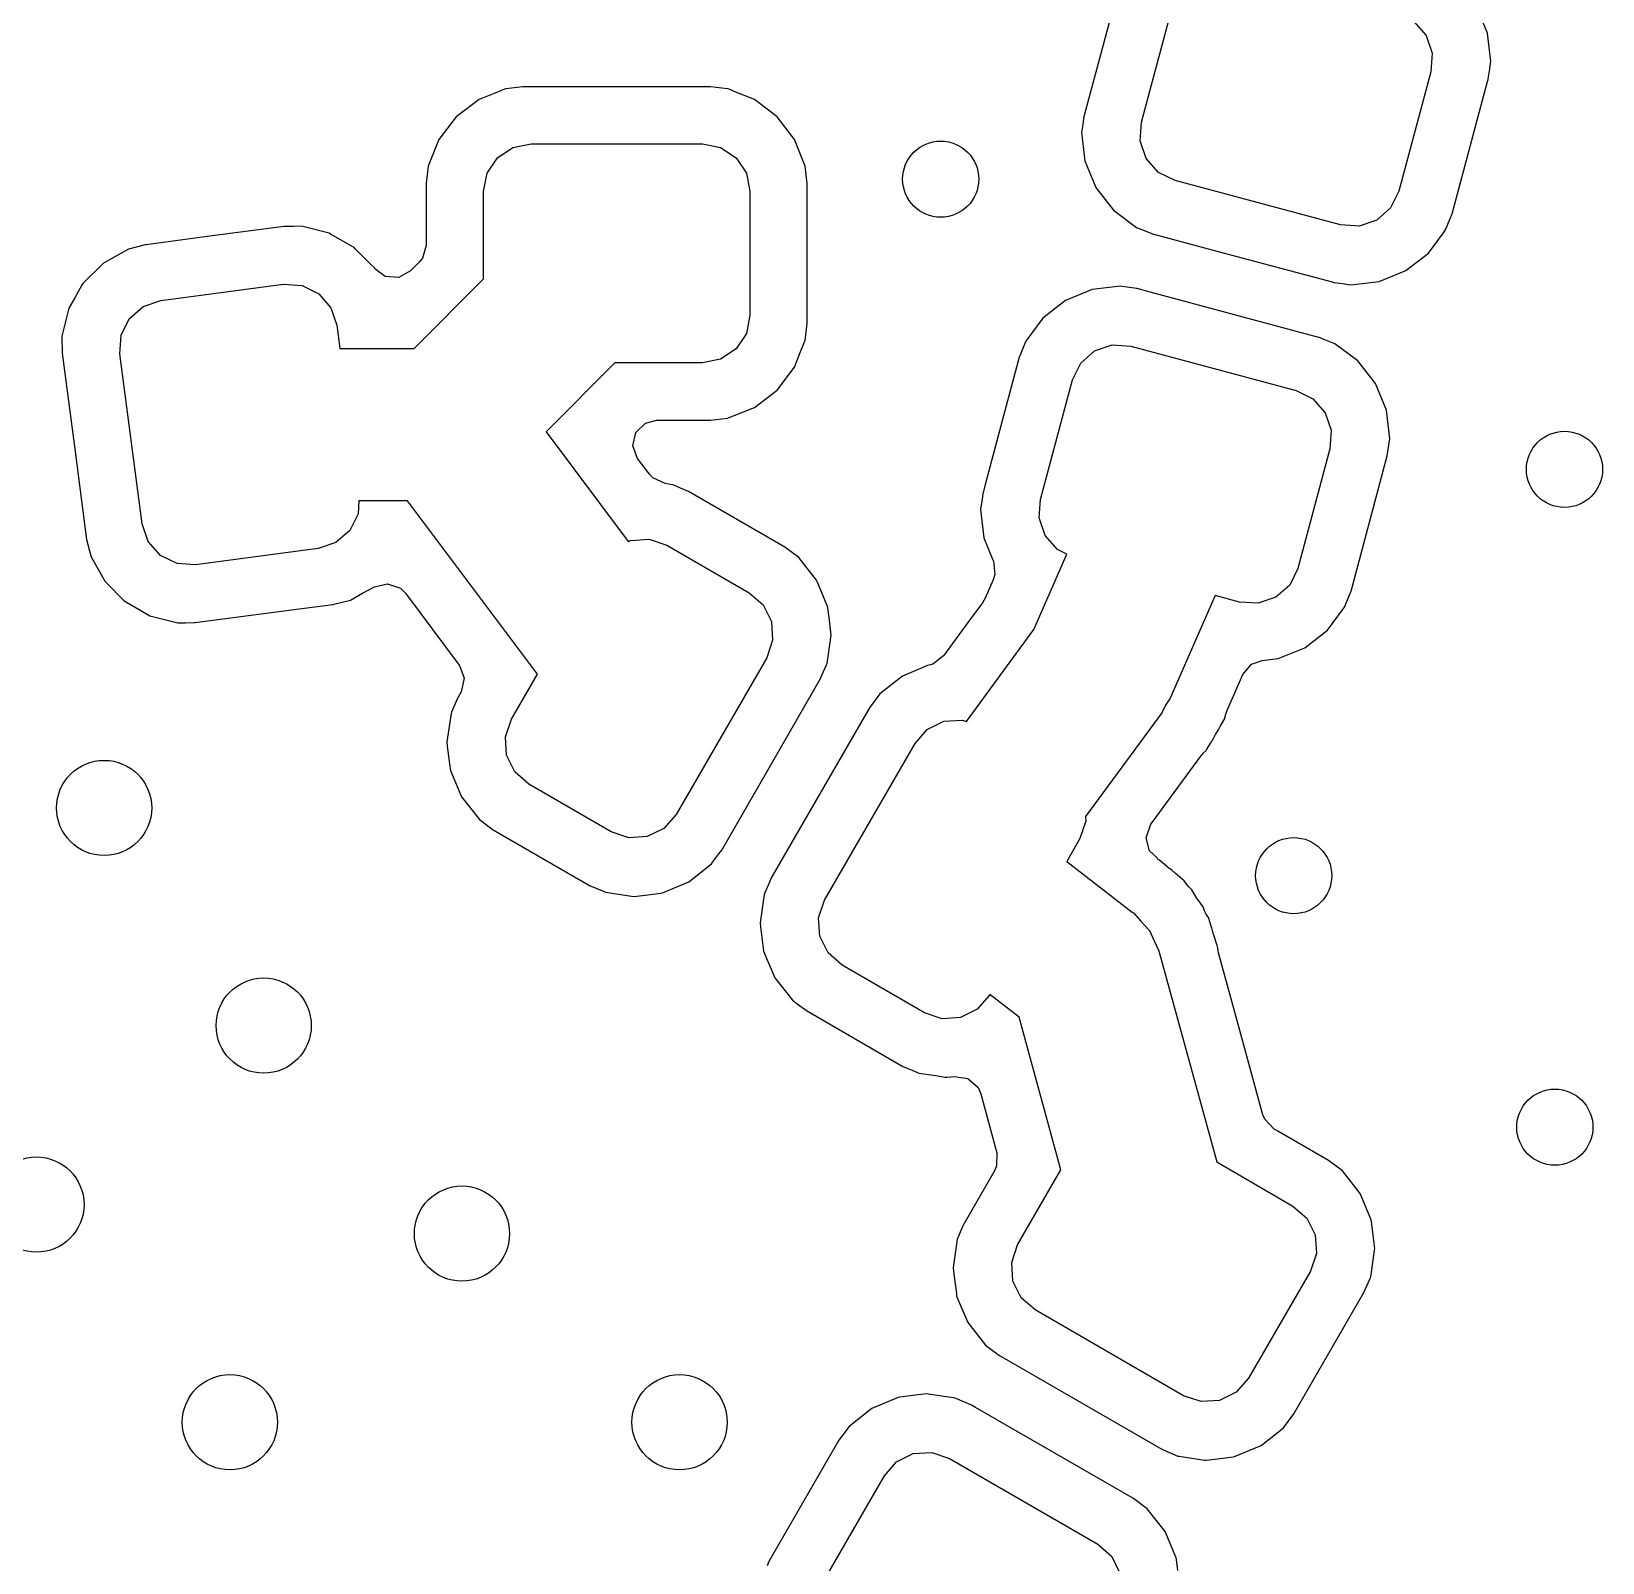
# Model space of a CAD drawing. Extents: x 4.14 to 7.68, y -5.31 to -1.77.
# Drawn here: x 5.882 to 6.2069, y -3.187 to -2.8705 of the extents above; entities that cross this region are included whole.
import ezdxf

# ---------------------------------------------------------------- set-up
doc = ezdxf.new("R2010")
doc.units = 0
doc.header["$MEASUREMENT"] = 0
doc.layers.add('BLACK', color=7, linetype='CONTINUOUS')

msp = doc.modelspace()

# ---------------------------------------------------------------- linework, layer by layer
at = {"layer": 'BLACK', "linetype": 'CONTINUOUS'}
for p, q in [((6.10714, -2.85984), (6.09965, -2.88781)), ((6.11151, -2.88925), (6.11814, -2.86453)), ((6.18306, -2.87081), (6.18082, -2.86531)), ((6.16786, -2.86844), (6.17039, -2.87133)), ((6.17039, -2.87133), (6.17163, -2.87496)), ((6.18374, -2.8767), (6.18306, -2.87081)), ((6.17163, -2.87496), (6.17138, -2.87879)), ((6.18324, -2.88023), (6.18353, -2.87819)), ((6.18353, -2.87819), (6.1837, -2.87702)), ((6.1837, -2.87702), (6.18374, -2.8767)), ((5.9836, -2.88189), (5.98007, -2.88231)), ((6.0224, -2.88189), (5.9836, -2.88189)), ((6.02593, -2.88231), (6.0224, -2.88189)), ((6.17138, -2.87879), (6.16475, -2.90351)), ((6.17574, -2.9082), (6.18309, -2.88081)), ((6.18309, -2.88081), (6.1832, -2.88037)), ((6.1832, -2.88037), (6.18324, -2.88023)), ((6.1832, -2.88037), (6.1832, -2.88037)), ((5.97454, -2.8845), (5.96981, -2.88809)), ((5.9787, -2.88285), (5.97454, -2.8845)), ((5.97977, -2.88243), (5.9787, -2.88285)), ((5.98007, -2.88231), (5.97977, -2.88243)), ((5.97977, -2.88243), (5.97977, -2.88243)), ((6.02623, -2.88243), (6.02593, -2.88231)), ((6.0273, -2.88285), (6.02623, -2.88243)), ((6.02623, -2.88243), (6.02623, -2.88243)), ((6.03146, -2.8845), (6.0273, -2.88285)), ((6.03619, -2.88809), (6.03146, -2.8845)), ((5.96981, -2.88809), (5.96622, -2.89282)), ((6.03865, -2.89134), (6.03619, -2.88809)), ((6.09963, -2.88796), (6.09938, -2.88969)), ((6.09965, -2.88781), (6.09963, -2.88796)), ((6.09963, -2.88796), (6.09963, -2.88796)), ((6.03978, -2.89282), (6.03865, -2.89134)), ((6.09938, -2.88969), (6.09915, -2.89134)), ((6.09915, -2.89134), (6.09983, -2.89724)), ((6.11126, -2.89308), (6.11151, -2.88925)), ((5.96622, -2.89282), (5.96404, -2.89834)), ((5.97832, -2.8966), (5.98152, -2.89447)), ((5.98152, -2.89447), (5.98528, -2.89372)), ((5.98528, -2.89372), (6.02072, -2.89372)), ((6.02072, -2.89372), (6.02448, -2.89447)), ((6.02448, -2.89447), (6.02768, -2.8966)), ((6.04196, -2.89834), (6.03978, -2.89282)), ((6.1125, -2.89672), (6.11126, -2.89308)), ((5.97619, -2.89979), (5.97832, -2.8966)), ((6.02768, -2.8966), (6.02981, -2.89979)), ((6.09983, -2.89724), (6.10207, -2.90273)), ((6.11503, -2.8996), (6.1125, -2.89672)), ((5.96404, -2.89834), (5.96361, -2.90188)), ((5.97544, -2.90356), (5.97619, -2.89979)), ((6.02981, -2.89979), (6.03056, -2.90356)), ((6.04239, -2.90188), (6.04196, -2.89834)), ((6.11847, -2.9013), (6.11503, -2.8996)), ((6.1527, -2.91047), (6.11847, -2.9013)), ((5.96361, -2.90188), (5.96361, -2.91469)), ((5.97544, -2.92164), (5.97544, -2.90356)), ((6.03056, -2.90356), (6.03056, -2.92915)), ((6.04239, -2.93083), (6.04239, -2.90188)), ((6.10207, -2.90273), (6.10228, -2.903)), ((6.10228, -2.903), (6.10522, -2.90679)), ((6.16475, -2.90351), (6.16305, -2.90696)), ((6.10522, -2.90679), (6.10571, -2.90743)), ((6.10571, -2.90743), (6.11048, -2.91097)), ((6.16305, -2.90696), (6.16017, -2.90949)), ((5.93422, -2.91079), (5.91932, -2.91275)), ((5.93437, -2.91079), (5.93422, -2.91079)), ((5.93617, -2.91077), (5.93437, -2.91079)), ((5.93437, -2.91079), (5.93437, -2.91079)), ((5.93778, -2.91075), (5.93617, -2.91077)), ((5.94354, -2.9122), (5.93778, -2.91075)), ((6.11048, -2.91097), (6.11136, -2.91132)), ((6.15653, -2.91072), (6.1527, -2.91047)), ((6.16017, -2.90949), (6.15653, -2.91072)), ((6.17442, -2.9115), (6.17536, -2.90916)), ((6.17536, -2.90916), (6.17569, -2.90834)), ((6.17569, -2.90834), (6.17574, -2.9082)), ((6.17569, -2.90834), (6.17569, -2.90834)), ((5.91932, -2.91275), (5.90566, -2.91455)), ((5.94384, -2.91237), (5.94354, -2.9122)), ((5.94841, -2.91497), (5.94384, -2.91237)), ((6.11136, -2.91132), (6.11364, -2.91224)), ((6.11364, -2.91224), (6.11365, -2.91224)), ((6.11365, -2.91224), (6.11378, -2.91229)), ((6.11378, -2.91229), (6.12813, -2.91614)), ((6.17108, -2.916), (6.17396, -2.91212)), ((6.17396, -2.91212), (6.17442, -2.9115)), ((5.90206, -2.91546), (5.89688, -2.91834)), ((5.90551, -2.91457), (5.90206, -2.91546)), ((5.90566, -2.91455), (5.90551, -2.91457)), ((5.90566, -2.91455), (5.90566, -2.91455)), ((5.9487, -2.91514), (5.94841, -2.91497)), ((5.94841, -2.91497), (5.94841, -2.91497)), ((5.94894, -2.91538), (5.9487, -2.91514)), ((5.95196, -2.91844), (5.94894, -2.91538)), ((5.94894, -2.91538), (5.94894, -2.91538)), ((5.96282, -2.91737), (5.96216, -2.91819)), ((5.96361, -2.91469), (5.96282, -2.91737)), ((6.12813, -2.91614), (6.15097, -2.92226)), ((6.16618, -2.91991), (6.17088, -2.91627)), ((6.17088, -2.91627), (6.17108, -2.916)), ((6.17108, -2.916), (6.17108, -2.916)), ((5.89663, -2.91858), (5.8929, -2.92228)), ((5.89664, -2.91858), (5.89663, -2.91858)), ((5.89688, -2.91834), (5.89664, -2.91858)), ((5.95288, -2.91936), (5.95196, -2.91844)), ((5.95296, -2.91951), (5.95288, -2.91936)), ((5.95512, -2.92113), (5.95296, -2.91951)), ((5.96037, -2.91999), (5.95791, -2.92133)), ((5.96216, -2.91819), (5.96037, -2.91999)), ((6.16069, -2.92216), (6.16618, -2.91991)), ((5.89249, -2.92281), (5.89095, -2.92551)), ((5.89265, -2.92252), (5.89249, -2.92281)), ((5.89249, -2.92281), (5.89249, -2.92281)), ((5.8929, -2.92228), (5.89265, -2.92252)), ((5.8929, -2.92228), (5.8929, -2.92228)), ((5.90873, -2.92608), (5.9341, -2.92274)), ((5.9341, -2.92274), (5.93793, -2.92299)), ((5.93793, -2.92299), (5.94137, -2.92469)), ((5.95791, -2.92133), (5.95512, -2.92113)), ((5.9611, -2.93598), (5.97544, -2.92164)), ((6.10131, -2.92384), (6.09582, -2.92609)), ((6.10721, -2.92316), (6.10131, -2.92384)), ((6.10753, -2.92321), (6.10721, -2.92316)), ((6.11059, -2.92364), (6.10753, -2.92321)), ((6.11074, -2.92366), (6.11059, -2.92364)), ((6.11059, -2.92364), (6.11059, -2.92364)), ((6.11088, -2.9237), (6.11074, -2.92366)), ((6.11335, -2.92436), (6.11088, -2.9237)), ((6.11088, -2.9237), (6.11088, -2.9237)), ((6.15097, -2.92226), (6.15126, -2.92234)), ((6.15126, -2.92234), (6.15141, -2.92236)), ((6.15141, -2.92236), (6.15141, -2.92236)), ((6.15141, -2.92236), (6.15348, -2.92265)), ((6.15348, -2.92265), (6.15479, -2.92284)), ((6.15479, -2.92284), (6.16069, -2.92216)), ((5.89095, -2.92551), (5.88971, -2.92768)), ((5.9022, -2.92985), (5.90509, -2.92731)), ((5.90509, -2.92731), (5.90873, -2.92608)), ((5.94137, -2.92469), (5.94391, -2.92758)), ((6.09582, -2.92609), (6.09112, -2.92973)), ((6.14822, -2.93371), (6.11335, -2.92436)), ((5.88971, -2.92768), (5.88827, -2.93344)), ((5.9005, -2.93329), (5.9022, -2.92985)), ((5.94391, -2.92758), (5.94514, -2.93121)), ((6.03056, -2.92915), (6.02981, -2.93292)), ((6.09092, -2.93), (6.08972, -2.93162)), ((6.09112, -2.92973), (6.09092, -2.93)), ((6.09092, -2.93), (6.09092, -2.93)), ((5.88827, -2.93344), (5.88828, -2.93479)), ((5.90025, -2.93712), (5.9005, -2.93329)), ((5.94514, -2.93121), (5.94577, -2.93598)), ((6.02981, -2.93292), (6.02768, -2.93611)), ((6.04196, -2.93437), (6.04239, -2.93083)), ((6.08972, -2.93162), (6.08758, -2.9345)), ((6.14835, -2.93376), (6.14822, -2.93371)), ((6.14836, -2.93376), (6.14835, -2.93376)), ((6.14907, -2.93405), (6.14836, -2.93376)), ((5.88828, -2.93479), (5.88829, -2.93587)), ((5.88829, -2.93587), (5.8883, -2.937)), ((5.8883, -2.937), (5.89098, -2.9573)), ((5.90488, -2.97225), (5.90025, -2.93712)), ((5.94577, -2.93598), (5.9611, -2.93598)), ((6.02768, -2.93611), (6.02448, -2.93824)), ((6.03978, -2.93989), (6.04097, -2.93686)), ((6.04097, -2.93686), (6.04184, -2.93466)), ((6.04184, -2.93466), (6.04196, -2.93437)), ((6.04184, -2.93466), (6.04184, -2.93466)), ((6.08706, -2.93581), (6.08637, -2.93752)), ((6.08758, -2.9345), (6.08706, -2.93581)), ((6.09895, -2.93904), (6.10183, -2.93651)), ((6.10183, -2.93651), (6.10547, -2.93528)), ((6.10547, -2.93528), (6.1093, -2.93553)), ((6.1093, -2.93553), (6.14353, -2.9447)), ((6.15152, -2.93503), (6.14907, -2.93405)), ((6.15629, -2.93857), (6.15152, -2.93503)), ((6.00263, -2.93899), (5.98841, -2.95322)), ((6.02072, -2.93899), (6.00263, -2.93899)), ((6.02448, -2.93824), (6.02072, -2.93899)), ((6.03619, -2.94462), (6.03978, -2.93989)), ((6.08626, -2.9378), (6.08162, -2.95509)), ((6.08637, -2.93752), (6.08626, -2.9378)), ((6.09725, -2.94249), (6.09895, -2.93904)), ((6.15649, -2.93884), (6.15629, -2.93857)), ((6.15751, -2.94016), (6.15649, -2.93884)), ((6.15649, -2.93884), (6.15649, -2.93884)), ((6.15993, -2.94327), (6.15751, -2.94016)), ((6.09062, -2.96721), (6.09725, -2.94249)), ((6.16217, -2.94876), (6.15993, -2.94327)), ((6.03146, -2.94821), (6.03619, -2.94462)), ((6.14353, -2.9447), (6.14697, -2.9464)), ((6.14697, -2.9464), (6.1495, -2.94928)), ((6.02623, -2.95028), (6.0292, -2.9491)), ((6.0292, -2.9491), (6.03146, -2.94821)), ((6.1495, -2.94928), (6.15074, -2.95292)), ((6.16285, -2.95466), (6.16217, -2.94876)), ((5.98841, -2.95322), (6.0054, -2.97592)), ((6.00636, -2.95614), (6.00695, -2.95341)), ((6.00695, -2.95341), (6.00893, -2.95143)), ((6.00893, -2.95143), (6.0113, -2.95082)), ((6.0113, -2.95082), (6.0224, -2.95082)), ((6.0224, -2.95082), (6.02593, -2.9504)), ((6.02593, -2.9504), (6.02623, -2.95028)), ((6.02623, -2.95028), (6.02623, -2.95028)), ((6.15074, -2.95292), (6.15049, -2.95675)), ((6.00733, -2.95876), (6.00636, -2.95614)), ((6.08162, -2.95509), (6.07933, -2.96366)), ((6.16235, -2.95819), (6.16285, -2.95466)), ((5.89098, -2.9573), (5.89295, -2.9723)), ((6.00977, -2.96202), (6.00733, -2.95876)), ((6.15049, -2.95675), (6.14386, -2.98147)), ((6.15486, -2.98616), (6.16235, -2.95819)), ((6.01048, -2.96278), (6.00977, -2.96202)), ((6.01302, -2.96395), (6.01048, -2.96278)), ((6.01454, -2.96417), (6.01302, -2.96395)), ((6.01483, -2.9643), (6.01454, -2.96417)), ((6.01622, -2.96489), (6.01483, -2.9643)), ((6.01483, -2.9643), (6.01483, -2.9643)), ((6.01781, -2.96557), (6.01622, -2.96489)), ((6.03778, -2.9771), (6.01781, -2.96557)), ((6.07874, -2.96592), (6.07863, -2.9667)), ((6.07876, -2.96577), (6.07874, -2.96592)), ((6.07874, -2.96592), (6.07874, -2.96592)), ((6.07933, -2.96366), (6.07876, -2.96577)), ((5.94969, -2.96748), (5.94951, -2.97017)), ((5.95974, -2.96748), (5.94969, -2.96748)), ((5.98659, -3.00334), (5.95974, -2.96748)), ((6.07863, -2.9667), (6.07826, -2.9693)), ((6.07826, -2.9693), (6.07894, -2.97519)), ((6.09037, -2.97104), (6.09062, -2.96721)), ((5.89295, -2.9723), (5.89337, -2.97547)), ((5.90611, -2.97589), (5.90488, -2.97225)), ((5.94951, -2.97017), (5.94782, -2.97362)), ((6.09161, -2.97467), (6.09037, -2.97104)), ((5.89337, -2.97547), (5.89425, -2.97891)), ((5.90864, -2.97878), (5.90611, -2.97589)), ((5.94493, -2.97615), (5.94129, -2.97739)), ((5.94782, -2.97362), (5.94493, -2.97615)), ((6.0054, -2.97592), (6.00589, -2.97568)), ((6.00589, -2.97568), (6.00972, -2.97542)), ((6.00972, -2.97542), (6.01336, -2.97666)), ((6.07894, -2.97519), (6.08074, -2.9796)), ((6.09414, -2.97756), (6.09161, -2.97467)), ((5.89425, -2.97891), (5.89441, -2.97919)), ((5.89441, -2.97919), (5.89698, -2.98381)), ((5.91209, -2.98047), (5.90864, -2.97878)), ((5.94129, -2.97739), (5.91592, -2.98073)), ((6.01336, -2.97666), (6.0304, -2.9865)), ((6.04063, -2.97924), (6.03778, -2.9771)), ((6.04431, -2.98389), (6.04063, -2.97924)), ((6.08928, -2.99408), (6.0961, -2.97853)), ((6.0961, -2.97853), (6.09414, -2.97756)), ((5.91592, -2.98073), (5.91209, -2.98047)), ((6.08074, -2.9796), (6.0809, -2.97998)), ((6.0809, -2.97998), (6.08118, -2.98276)), ((6.14386, -2.98147), (6.14217, -2.98492)), ((5.89698, -2.98381), (5.89698, -2.98381)), ((5.89698, -2.98381), (5.89714, -2.9841)), ((5.89714, -2.9841), (5.89738, -2.98434)), ((5.89738, -2.98434), (5.89738, -2.98434)), ((5.89738, -2.98434), (5.90108, -2.98808)), ((5.95046, -2.98662), (5.9529, -2.98526)), ((5.9529, -2.98526), (5.95563, -2.98464)), ((5.95563, -2.98464), (5.95826, -2.98559)), ((5.95826, -2.98559), (5.95929, -2.98662)), ((6.04445, -2.9842), (6.04431, -2.98389)), ((6.04463, -2.98464), (6.04445, -2.9842)), ((6.04662, -2.98936), (6.04463, -2.98464)), ((6.08085, -2.98385), (6.07919, -2.98763)), ((6.08118, -2.98276), (6.08085, -2.98385)), ((6.14217, -2.98492), (6.13928, -2.98745)), ((5.90108, -2.98808), (5.90108, -2.98808)), ((5.90108, -2.98808), (5.90132, -2.98832)), ((5.90132, -2.98832), (5.90161, -2.98849)), ((5.90161, -2.98849), (5.90161, -2.98849)), ((5.90161, -2.98849), (5.90456, -2.99017)), ((5.93733, -2.98984), (5.94436, -2.98892)), ((5.94436, -2.98892), (5.94451, -2.9889)), ((5.94436, -2.98892), (5.94436, -2.98892)), ((5.94451, -2.9889), (5.94795, -2.98801)), ((5.94795, -2.98801), (5.95046, -2.98662)), ((5.95929, -2.98662), (5.97044, -3.00151)), ((6.0304, -2.9865), (6.03329, -2.98903)), ((6.03329, -2.98903), (6.03499, -2.99248)), ((6.07864, -2.98858), (6.07563, -2.99268)), ((6.07919, -2.98763), (6.07864, -2.98858)), ((6.12674, -2.98707), (6.11742, -3.00833)), ((6.13181, -2.98843), (6.12674, -2.98707)), ((6.13564, -2.98868), (6.13181, -2.98843)), ((6.13928, -2.98745), (6.13564, -2.98868)), ((6.15353, -2.98946), (6.15441, -2.98727)), ((6.15441, -2.98727), (6.1548, -2.9863)), ((6.1548, -2.9863), (6.15486, -2.98616)), ((6.1548, -2.9863), (6.1548, -2.9863)), ((5.90456, -2.99017), (5.90648, -2.99127)), ((5.90648, -2.99127), (5.91224, -2.99271)), ((5.9158, -2.99268), (5.93733, -2.98984)), ((6.04666, -2.9897), (6.04662, -2.98936)), ((6.0469, -2.9916), (6.04666, -2.9897)), ((6.04666, -2.9897), (6.04666, -2.9897)), ((6.04736, -2.99525), (6.0469, -2.9916)), ((6.15019, -2.99396), (6.15311, -2.99002)), ((6.15311, -2.99002), (6.15353, -2.98946)), ((5.91224, -2.99271), (5.91385, -2.9927)), ((5.91385, -2.9927), (5.91565, -2.99268)), ((5.91565, -2.99268), (5.91565, -2.99268)), ((5.91565, -2.99268), (5.9158, -2.99268)), ((6.03499, -2.99248), (6.03524, -2.99631)), ((6.04649, -3.00113), (6.04736, -2.99525)), ((6.07563, -2.99268), (6.07058, -2.99956)), ((6.07532, -3.0131), (6.08928, -2.99408)), ((6.1453, -2.99787), (6.14999, -2.99423)), ((6.14999, -2.99423), (6.15019, -2.99396)), ((6.15019, -2.99396), (6.15019, -2.99396)), ((6.03524, -2.99631), (6.03401, -2.99995)), ((6.1398, -3.00011), (6.1453, -2.99787)), ((5.97044, -3.00151), (5.97048, -3.00156)), ((5.97048, -3.00156), (5.97146, -3.00418)), ((6.03401, -2.99995), (6.01531, -3.03234)), ((6.04579, -3.00277), (6.04637, -3.00142)), ((6.04637, -3.00142), (6.04649, -3.00113)), ((6.04637, -3.00142), (6.04637, -3.00142)), ((6.06724, -3.00158), (6.06439, -3.00278)), ((6.06756, -3.00145), (6.06724, -3.00158)), ((6.06724, -3.00158), (6.06724, -3.00158)), ((6.06788, -3.00141), (6.06756, -3.00145)), ((6.06836, -3.00126), (6.06788, -3.00141)), ((6.07058, -2.99956), (6.06836, -3.00126)), ((6.13249, -3.00344), (6.13428, -3.0013)), ((6.13428, -3.0013), (6.13646, -3.0005)), ((6.13646, -3.0005), (6.1398, -3.00011)), ((5.97146, -3.00418), (5.9708, -3.00702)), ((5.98121, -3.01265), (5.98659, -3.00334)), ((6.02471, -3.03971), (6.0451, -3.0044)), ((6.0451, -3.0044), (6.04579, -3.00277)), ((6.06208, -3.00375), (6.05743, -3.00744)), ((6.06439, -3.00278), (6.06208, -3.00375)), ((6.12919, -3.01096), (6.13249, -3.00344)), ((5.97012, -3.0082), (5.96972, -3.00913)), ((5.9702, -3.00807), (5.97012, -3.0082)), ((5.9708, -3.00702), (5.9702, -3.00807)), ((5.9702, -3.00807), (5.9702, -3.00807)), ((6.05743, -3.00744), (6.05529, -3.01029)), ((6.11742, -3.00833), (6.11649, -3.00978)), ((5.96873, -3.01147), (5.96786, -3.01734)), ((5.96885, -3.01118), (5.96873, -3.01147)), ((5.96972, -3.00913), (5.96885, -3.01118)), ((5.96885, -3.01118), (5.96885, -3.01118)), ((6.05529, -3.01029), (6.0349, -3.0456)), ((6.1157, -3.01132), (6.09996, -3.03275)), ((6.11649, -3.00978), (6.1157, -3.01132)), ((6.12867, -3.01262), (6.12895, -3.01162)), ((6.12895, -3.01162), (6.12919, -3.01096)), ((5.97998, -3.01629), (5.98121, -3.01265)), ((6.06469, -3.01766), (6.06723, -3.01478)), ((6.06723, -3.01478), (6.07067, -3.01308)), ((6.07067, -3.01308), (6.0745, -3.01283)), ((6.0745, -3.01283), (6.07532, -3.0131)), ((6.12686, -3.01584), (6.12744, -3.01488)), ((6.12744, -3.01488), (6.12753, -3.01474)), ((6.12753, -3.01474), (6.1276, -3.01457)), ((6.1276, -3.01457), (6.12782, -3.01413)), ((6.12782, -3.01413), (6.12852, -3.01288)), ((6.12852, -3.01288), (6.12867, -3.01262)), ((6.12852, -3.01288), (6.12852, -3.01288)), ((5.96786, -3.01734), (5.96797, -3.01824)), ((5.96797, -3.01824), (5.96843, -3.02189)), ((5.98023, -3.02012), (5.97998, -3.01629)), ((6.04599, -3.05005), (6.06469, -3.01766)), ((6.12502, -3.01888), (6.12585, -3.01751)), ((6.12585, -3.01751), (6.1261, -3.01714)), ((6.1261, -3.01714), (6.12612, -3.01711)), ((6.12612, -3.01711), (6.12622, -3.01697)), ((6.12622, -3.01697), (6.12632, -3.0168)), ((6.12632, -3.0168), (6.12678, -3.01598)), ((6.12678, -3.01598), (6.12686, -3.01584)), ((5.98193, -3.02357), (5.98023, -3.02012)), ((6.11374, -3.03398), (6.12376, -3.02032)), ((6.12376, -3.02032), (6.12425, -3.01975)), ((6.12425, -3.01975), (6.1243, -3.01971)), ((6.1243, -3.01971), (6.12487, -3.01914)), ((6.12487, -3.01914), (6.12502, -3.01888)), ((6.12502, -3.01888), (6.12502, -3.01888)), ((5.96843, -3.02189), (5.9686, -3.02324)), ((5.9686, -3.02324), (5.9709, -3.02871)), ((5.98481, -3.0261), (5.98193, -3.02357)), ((6.00186, -3.03594), (5.98481, -3.0261)), ((5.9709, -3.02871), (5.97459, -3.03336)), ((5.97459, -3.03336), (5.97744, -3.0355)), ((6.01531, -3.03234), (6.01277, -3.03522)), ((6.10002, -3.03371), (6.09879, -3.03735)), ((6.09996, -3.03275), (6.10002, -3.03371)), ((6.11248, -3.03717), (6.11344, -3.03439)), ((6.11344, -3.03439), (6.11374, -3.03398)), ((5.97744, -3.0355), (5.9974, -3.04703)), ((6.0055, -3.03717), (6.00186, -3.03594)), ((6.00933, -3.03692), (6.0055, -3.03717)), ((6.01277, -3.03522), (6.00933, -3.03692)), ((6.09879, -3.03735), (6.09606, -3.04207)), ((6.11318, -3.03987), (6.11248, -3.03717)), ((6.02287, -3.04216), (6.02411, -3.04051)), ((6.02411, -3.04051), (6.02471, -3.03971)), ((6.1148, -3.04137), (6.11318, -3.03987)), ((6.01792, -3.04625), (6.02257, -3.04256)), ((6.02257, -3.04256), (6.02287, -3.04216)), ((6.09606, -3.04207), (6.10962, -3.05253)), ((6.11473, -3.04148), (6.1148, -3.04137)), ((6.11498, -3.04164), (6.11473, -3.04148)), ((6.11524, -3.04177), (6.11498, -3.04164)), ((6.11727, -3.04349), (6.11524, -3.04177)), ((6.11744, -3.04362), (6.11727, -3.04349)), ((6.11785, -3.04394), (6.11744, -3.04362)), ((6.11816, -3.04418), (6.11785, -3.04394)), ((6.11828, -3.04427), (6.11816, -3.04418)), ((6.11816, -3.04418), (6.11816, -3.04418)), ((6.1184, -3.04439), (6.11828, -3.04427)), ((6.11856, -3.04455), (6.1184, -3.04439)), ((6.1184, -3.04439), (6.1184, -3.04439)), ((5.9974, -3.04703), (5.99888, -3.04766)), ((5.99888, -3.04766), (6.00039, -3.0483)), ((6.01244, -3.04855), (6.01792, -3.04625)), ((6.03457, -3.04638), (6.03363, -3.04858)), ((6.0349, -3.0456), (6.03457, -3.04638)), ((6.11887, -3.04484), (6.11856, -3.04455)), ((6.12034, -3.04608), (6.11887, -3.04484)), ((6.12083, -3.04675), (6.12034, -3.04608)), ((6.12132, -3.04733), (6.12083, -3.04675)), ((6.12191, -3.04791), (6.12132, -3.04733)), ((6.00039, -3.0483), (6.00039, -3.0483)), ((6.00039, -3.0483), (6.00068, -3.04842)), ((6.00068, -3.04842), (6.00655, -3.04929)), ((6.00655, -3.04929), (6.00834, -3.04907)), ((6.00834, -3.04907), (6.01211, -3.04859)), ((6.01211, -3.04859), (6.01244, -3.04855)), ((6.01211, -3.04859), (6.01211, -3.04859)), ((6.03351, -3.04887), (6.03264, -3.05475)), ((6.03363, -3.04858), (6.03351, -3.04887)), ((6.03363, -3.04858), (6.03363, -3.04858)), ((6.04476, -3.05369), (6.04599, -3.05005)), ((6.1229, -3.04956), (6.12191, -3.04791)), ((6.12314, -3.04992), (6.1229, -3.04956)), ((6.12427, -3.05148), (6.12314, -3.04992)), ((6.04501, -3.05752), (6.04476, -3.05369)), ((6.10962, -3.05253), (6.10972, -3.05264)), ((6.10972, -3.05264), (6.10984, -3.05271)), ((6.10984, -3.05271), (6.11141, -3.05442)), ((6.12443, -3.05187), (6.12427, -3.05148)), ((6.12458, -3.05224), (6.12443, -3.05187)), ((6.12492, -3.05293), (6.12458, -3.05224)), ((6.1252, -3.05338), (6.12492, -3.05293)), ((6.12535, -3.05363), (6.1252, -3.05338)), ((6.1252, -3.05338), (6.1252, -3.05338)), ((6.12592, -3.05547), (6.12535, -3.05363)), ((6.03264, -3.05475), (6.03274, -3.05556)), ((6.03274, -3.05556), (6.03331, -3.06001)), ((6.11141, -3.05442), (6.113, -3.05611)), ((6.113, -3.05611), (6.11306, -3.05624)), ((6.11306, -3.05624), (6.11316, -3.05635)), ((6.11316, -3.05635), (6.11412, -3.05847)), ((6.12607, -3.05588), (6.12592, -3.05547)), ((6.12616, -3.0561), (6.12607, -3.05588)), ((6.1262, -3.05624), (6.12616, -3.0561)), ((6.12644, -3.05715), (6.1262, -3.05624)), ((6.12649, -3.05731), (6.12644, -3.05715)), ((6.12716, -3.05946), (6.12649, -3.05731)), ((6.03331, -3.06001), (6.03338, -3.06064)), ((6.03338, -3.06064), (6.03569, -3.06611)), ((6.04671, -3.06097), (6.04501, -3.05752)), ((6.11412, -3.05847), (6.11511, -3.06057)), ((6.11511, -3.06057), (6.11513, -3.06071)), ((6.12733, -3.06001), (6.12716, -3.05946)), ((6.12735, -3.06031), (6.12733, -3.06001)), ((6.12738, -3.06051), (6.12735, -3.06031)), ((6.12748, -3.06093), (6.12738, -3.06051)), ((6.0496, -3.0635), (6.04671, -3.06097)), ((6.06664, -3.07334), (6.0496, -3.0635)), ((6.11513, -3.06071), (6.11519, -3.06084)), ((6.11519, -3.06084), (6.12707, -3.1042)), ((6.13064, -3.07247), (6.12748, -3.06093)), ((6.03569, -3.06611), (6.03937, -3.07076)), ((6.08009, -3.06974), (6.07756, -3.07263)), ((6.08017, -3.06959), (6.08009, -3.06974)), ((6.08621, -3.07425), (6.08017, -3.06959)), ((6.03937, -3.07076), (6.03963, -3.07096)), ((6.03963, -3.07096), (6.03963, -3.07096)), ((6.03963, -3.07096), (6.04035, -3.0715)), ((6.04035, -3.0715), (6.04222, -3.0729)), ((6.04222, -3.0729), (6.06219, -3.08443)), ((6.07028, -3.07458), (6.06664, -3.07334)), ((6.07756, -3.07263), (6.07411, -3.07432)), ((6.13665, -3.09442), (6.13064, -3.07247)), ((6.07411, -3.07432), (6.07028, -3.07458)), ((6.09486, -3.10585), (6.08621, -3.07425)), ((6.06219, -3.08443), (6.06373, -3.08509)), ((6.06373, -3.08509), (6.06517, -3.0857)), ((6.06517, -3.0857), (6.06517, -3.0857)), ((6.06517, -3.0857), (6.06546, -3.08583)), ((6.06546, -3.08583), (6.069, -3.08635)), ((6.069, -3.08635), (6.07089, -3.08663)), ((6.07089, -3.08663), (6.07134, -3.08669)), ((6.07134, -3.08669), (6.07288, -3.0865)), ((6.07288, -3.0865), (6.07564, -3.08694)), ((6.07564, -3.08694), (6.07772, -3.08881)), ((6.07772, -3.08881), (6.07828, -3.09011)), ((6.07828, -3.09011), (6.08149, -3.10182)), ((6.13703, -3.09538), (6.13665, -3.09442)), ((6.13896, -3.0974), (6.13703, -3.09538)), ((6.13971, -3.09784), (6.13896, -3.0974)), ((6.15021, -3.1039), (6.13971, -3.09784)), ((6.08149, -3.10182), (6.0816, -3.10222)), ((6.0816, -3.10222), (6.08155, -3.10501)), ((6.08111, -3.10601), (6.07483, -3.1169)), ((6.08155, -3.10501), (6.08111, -3.10601)), ((6.08591, -3.12135), (6.09486, -3.10585)), ((6.12707, -3.1042), (6.14284, -3.11331)), ((6.15306, -3.10604), (6.15021, -3.1039)), ((6.15675, -3.11069), (6.15306, -3.10604)), ((6.15905, -3.11617), (6.15675, -3.11069)), ((6.14284, -3.11331), (6.14573, -3.11584)), ((6.14573, -3.11584), (6.14742, -3.11928)), ((6.0744, -3.11789), (6.07355, -3.11988)), ((6.07483, -3.1169), (6.0744, -3.11789)), ((6.15909, -3.1165), (6.15905, -3.11617)), ((6.15938, -3.11878), (6.15909, -3.1165)), ((6.15909, -3.1165), (6.15909, -3.1165)), ((6.15979, -3.12206), (6.15938, -3.11878)), ((6.07343, -3.12017), (6.07256, -3.12605)), ((6.07355, -3.11988), (6.07343, -3.12017)), ((6.07355, -3.11988), (6.07355, -3.11988)), ((6.08468, -3.12499), (6.08591, -3.12135)), ((6.14742, -3.11928), (6.14768, -3.12311)), ((6.15973, -3.12249), (6.15974, -3.12239)), ((6.15974, -3.12239), (6.15979, -3.12206)), ((6.08493, -3.12882), (6.08468, -3.12499)), ((6.14768, -3.12311), (6.14644, -3.12675)), ((6.15893, -3.12793), (6.15973, -3.12249)), ((6.07256, -3.12605), (6.07273, -3.1274)), ((6.07273, -3.1274), (6.07324, -3.13142)), ((6.08663, -3.13227), (6.08493, -3.12882)), ((6.14644, -3.12675), (6.13365, -3.14891)), ((6.15753, -3.13121), (6.15873, -3.1284)), ((6.15873, -3.1284), (6.1588, -3.12823)), ((6.1588, -3.12823), (6.15893, -3.12793)), ((6.1588, -3.12823), (6.1588, -3.12823)), ((6.07324, -3.13142), (6.0733, -3.13194)), ((6.0733, -3.13194), (6.07561, -3.13741)), ((6.14305, -3.15629), (6.15753, -3.13121)), ((6.08952, -3.1348), (6.08663, -3.13227)), ((6.1202, -3.15252), (6.08952, -3.1348)), ((6.07561, -3.13741), (6.07929, -3.14206)), ((6.07929, -3.14206), (6.07955, -3.14226)), ((6.07955, -3.14226), (6.07955, -3.14226)), ((6.07955, -3.14226), (6.08065, -3.14308)), ((6.08065, -3.14308), (6.08214, -3.1442)), ((6.08214, -3.1442), (6.11574, -3.1636)), ((6.13365, -3.14891), (6.13111, -3.1518)), ((6.06122, -3.15288), (6.05574, -3.15518)), ((6.06155, -3.15283), (6.06122, -3.15288)), ((6.06532, -3.15236), (6.06155, -3.15283)), ((6.06155, -3.15283), (6.06155, -3.15283)), ((6.06711, -3.15213), (6.06532, -3.15236)), ((6.06744, -3.15218), (6.06711, -3.15213)), ((6.07267, -3.15295), (6.06744, -3.15218)), ((6.07298, -3.153), (6.07267, -3.15295)), ((6.07267, -3.15295), (6.07267, -3.15295)), ((6.07626, -3.1544), (6.07298, -3.153)), ((6.07639, -3.15447), (6.07626, -3.1544)), ((6.07723, -3.15496), (6.07639, -3.15447)), ((6.12384, -3.15375), (6.1202, -3.15252)), ((6.12767, -3.1535), (6.12384, -3.15375)), ((6.13111, -3.1518), (6.12767, -3.1535)), ((6.05574, -3.15518), (6.05109, -3.15887)), ((6.10986, -3.1738), (6.07723, -3.15496)), ((6.14091, -3.15913), (6.14305, -3.15629)), ((6.05109, -3.15887), (6.04895, -3.16171)), ((6.13626, -3.16282), (6.14091, -3.15913)), ((6.04895, -3.16171), (6.03447, -3.18679)), ((6.06089, -3.1662), (6.06433, -3.1645)), ((6.06433, -3.1645), (6.06816, -3.16425)), ((6.06816, -3.16425), (6.0718, -3.16548)), ((6.11574, -3.1636), (6.11902, -3.165)), ((6.13078, -3.16512), (6.13626, -3.16282)), ((6.05835, -3.16909), (6.06089, -3.1662)), ((6.0718, -3.16548), (6.10248, -3.1832)), ((6.11902, -3.165), (6.11933, -3.16505)), ((6.11933, -3.16505), (6.11933, -3.16505)), ((6.11933, -3.16505), (6.12456, -3.16582)), ((6.12456, -3.16582), (6.12489, -3.16587)), ((6.12489, -3.16587), (6.12668, -3.16564)), ((6.12668, -3.16564), (6.13045, -3.16517)), ((6.13045, -3.16517), (6.13078, -3.16512)), ((6.13045, -3.16517), (6.13045, -3.16517)), ((6.04556, -3.19125), (6.05835, -3.16909)), ((6.11271, -3.17594), (6.10986, -3.1738)), ((6.11639, -3.18059), (6.11271, -3.17594)), ((6.11869, -3.18606), (6.11639, -3.18059)), ((6.10248, -3.1832), (6.10537, -3.18573)), ((6.03447, -3.18679), (6.0341, -3.18767)), ((6.10537, -3.18573), (6.10707, -3.18918)), ((6.11874, -3.1864), (6.11869, -3.18606)), ((6.11902, -3.18865), (6.11874, -3.1864)), ((6.11874, -3.1864), (6.11874, -3.1864))]:
    msp.add_line(p, q, dxfattribs=at)
at = {"layer": 'BLACK'}
for centre, radius in [((6.07, -2.901), 0.00787), ((6.199, -2.961), 0.00787), ((5.897, -3.031), 0.00984), ((6.143, -3.045), 0.00787), ((5.93, -3.076), 0.00984), ((6.197, -3.097), 0.00787), ((5.883, -3.113), 0.00984), ((5.971, -3.119), 0.00984), ((5.923, -3.158), 0.00984), ((6.016, -3.158), 0.00984)]:
    msp.add_circle(centre, radius, dxfattribs=at)

doc.saveas('drawing.dxf')
